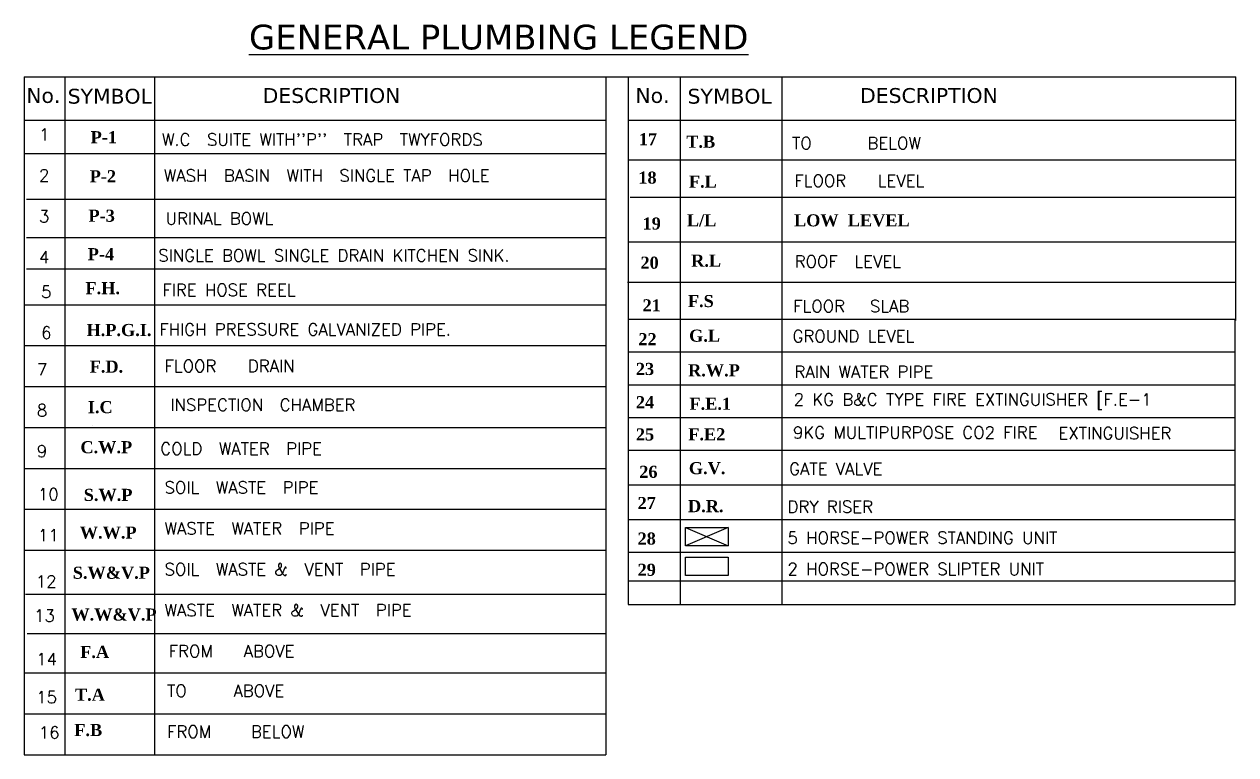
# Model space of a CAD drawing. Extents: x -2017610 to 288295, y -481381 to 250994.
# Drawn here: x -162225 to -88708, y -119094 to -74776 of the extents above; entities that cross this region are included whole.
import ezdxf

# ---------------------------------------------------------------- set-up
doc = ezdxf.new("R2010")
doc.units = 0
doc.header["$LTSCALE"] = 7
doc.header["$MEASUREMENT"] = 0
for name, color, linetype in [('LAY', 8, 'CONTINUOUS'), ('LEGEND', 7, 'CONTINUOUS'), ('TEXT3', 8, 'CONTINUOUS')]:
    doc.layers.add(name, color=color, linetype=linetype)
doc.styles.add('COMPLEX', font='COMPLEX.shx')
doc.styles.add('STYLE1', font='verdana.TTF')

msp = doc.modelspace()

# ---------------------------------------------------------------- linework, layer by layer
at = {"layer": 'LAY'}
for p, q in [((-162225.2, -77961.2), (-88708, -77961.2)), ((-162225.2, -77961.2), (-162225.2, -119093.7)), ((-159755.8, -77961.2), (-159755.8, -119093.7)), ((-154329.2, -77961.2), (-154329.2, -119093.7)), ((-126938, -77961.2), (-126938, -119093.7)), ((-125584.2, -77961.2), (-125584.2, -109982.1)), ((-122431.7, -77961.2), (-122431.7, -109982.1)), ((-116245.6, -77961.2), (-116245.6, -109982.1)), ((-88708, -92748.6), (-88708, -77961.2)), ((-162225.2, -80589), (-126938, -80589)), ((-125584.2, -80589), (-88708, -80589)), ((-162225.2, -82626), (-126938, -82626)), ((-125584.2, -82996.8), (-88740.7, -82996.8)), ((-125465, -85257.2), (-88740.7, -85257.2)), ((-162079.4, -85390.6), (-126938, -85390.6)), ((-162079.4, -87718.6), (-126938, -87718.6)), ((-125584.2, -87980.7), (-88740.7, -87980.7)), ((-162079.4, -89610.1), (-126938, -89610.1)), ((-154329.2, -89088.5), (-154329.2, -119093.7)), ((-125608.6, -90418.2), (-88740.7, -90418.2)), ((-162225.2, -91792.7), (-126938, -91792.7)), ((-159755.8, -93168.9), (-159755.8, -119093.7)), ((-125584.2, -92667.1), (-88740.7, -92667.1)), ((-88743.1, -100668.6), (-88740.7, -92667.1)), ((-162225.2, -94274.6), (-126938, -94274.6)), ((-125584.2, -94654.8), (-88741.3, -94654.8)), ((-159755.8, -95276.6), (-159755.8, -119093.7)), ((-162225.2, -96756.5), (-126938, -96756.5)), ((-125584.2, -96642.6), (-88741.9, -96642.6)), ((-88743.1, -104748.9), (-88740.7, -96747.5)), ((-162225.2, -99238.4), (-126938, -99238.4)), ((-125584.2, -98630.6), (-88741.9, -98630.6)), ((-88744, -109982.1), (-88740.7, -98855.3)), ((-125584.2, -100618.6), (-88741.9, -100618.6)), ((-162225.2, -101720.3), (-126938, -101720.3)), ((-125584.2, -102710.6), (-88742.5, -102710.6)), ((-162225.2, -104202.2), (-126938, -104202.2)), ((-125584.2, -104818.4), (-88742.5, -104818.4)), ((-162225.2, -106684.2), (-126938, -106684.2)), ((-125584.2, -106806.1), (-88743.1, -106806.1)), ((-125584.2, -108548.9), (-88743.1, -108548.9)), ((-162146.3, -109353.2), (-126938, -109353.2)), ((-125584.2, -109982.1), (-88743.1, -109982.1)), ((-162046.5, -111744.7), (-126938, -111744.7)), ((-162225.2, -114129.9), (-126938, -114129.9)), ((-162225.2, -116611.8), (-126938, -116611.8)), ((-162225.2, -119093.7), (-126938, -119093.7))]:
    msp.add_line(p, q, dxfattribs=at)
at = {"layer": 'LEGEND', "color": 1}
msp.add_line((-158107.7, -99115.9), (-158107.7, -99115.9), dxfattribs=at)
at = {"layer": 'TEXT3', "color": 5}
for p, q in [((-122094.2, -105303.9), (-119508.4, -105303.9)), ((-122094.2, -105303.9), (-119508.4, -106424)), ((-122093.3, -106424), (-122093.3, -105303.9)), ((-119508.4, -105303.9), (-122093.3, -106424)), ((-119508.4, -105303.9), (-119508.4, -106424)), ((-119508.4, -106424), (-122093.3, -106424)), ((-122094.2, -107108.3), (-119508.4, -107108.3)), ((-122093.3, -108228.3), (-122093.3, -107108.3)), ((-119508.4, -107108.3), (-119508.4, -108228.3)), ((-119508.4, -108228.3), (-122093.3, -108228.3))]:
    msp.add_line(p, q, dxfattribs=at)

# ---------------------------------------------------------------- texts
at = {"layer": 'LEGEND', "color": 5, "style": 'STYLE1'}
for s, height, p in [(' %%uGENERAL PLUMBING LEGEND', 1500, (-149242.7, -76303.6)), ('No.', 900, (-162102.8, -79549.2)), ('DESCRIPTION', 900, (-147755.2, -79549.2)), ('No.', 900, (-125135.4, -79549.2)), ('DESCRIPTION', 900, (-111503.9, -79549.2)), ('SYMBOL', 900, (-159588.5, -79593)), ('SYMBOL', 900, (-121974.5, -79593))]:
    msp.add_text(s, height=height, dxfattribs=at).set_placement(p)
at = {"layer": 'LEGEND', "color": 1, "style": 'COMPLEX'}
for s, height, p in [('1', 733.5, (-161330.5, -81830.9)), ("W.C  SUITE WITH''P''  TRAP  TWYFORDS", 733.471, (-153867.7, -82138.9)), ('TO      BELOW', 733.471, (-115632.5, -82358.1)), ('2', 733.5, (-161330.5, -84312.8)), ('WASH  BASIN  WITH  SINGLE TAP  HOLE', 733.471, (-153754.8, -84326.2)), ('FLOOR   LEVEL', 733.471, (-115492.8, -84638)), ('3', 733.5, (-161330.5, -86794.7)), ('URINAL BOWL', 733.471, (-153645.2, -86929.9)), ('4', 733.5, (-161330.5, -89276.6)), ('SINGLE BOWL SINGLE DRAIN KITCHEN SINK.', 733.471, (-154091.4, -89170.3)), ('5', 733.5, (-161202.4, -91374.8)), ('FIRE HOSE REEL', 733.471, (-153837.3, -91264.1)), ('6', 733.5, (-161202.4, -93856.7)), ('FHIGH PRESSURE GALVANIZED PIPE.', 733.471, (-154027.8, -93655.5)), ('7', 733.5, (-161458.5, -96082.8)), ('FLOOR   DRAIN', 733.471, (-153710.3, -95876.2)), ('2 KG B&C TYPE FIRE EXTINGUISHER [F.E-1', 733.471, (-115535.7, -97906)), ('INSPECTION  CHAMBER', 733.471, (-153355.3, -98230.2)), ('8', 733.5, (-161458.5, -98564.8)), ('9KG MULTIPURPOSE CO2 FIRE ', 733.471, (-115579.9, -99912.9)), ('EXTINGUISHER', 733.471, (-99468.5, -99955.7)), ('9', 733.5, (-161458.5, -101046.7)), ('COLD  WATER  PIPE', 733.471, (-153966.5, -100891.7)), ('10', 733.47, (-161392.7, -103656.5)), ('SOIL  WASTE  PIPE', 733.471, (-153710.3, -103245.7)), ('WASTE  WATER  PIPE', 733.471, (-153710.3, -105727.6)), ('11', 733.47, (-161392.7, -106138.4)), ('SOIL  WASTE &  VENT  PIPE', 733.471, (-153710.3, -108209.5)), ('12', 733.47, (-161520.8, -108952.4)), ('WASTE  WATER &  VENT  PIPE', 733.471, (-153710.3, -110691.4)), ('13', 733.47, (-161623.6, -111024)), ('FROM   ABOVE', 733.471, (-153454.2, -113173.3)), ('14', 733.47, (-161495.5, -113654)), ('15', 733.47, (-161495.5, -115968.8)), ('TO     ABOVE', 733.471, (-153557, -115577)), ('16', 733.47, (-161338.5, -118110.9)), ('FROM    BELOW', 733.471, (-153557, -118058.9))]:
    msp.add_text(s, height=height, dxfattribs=at).set_placement(p)
at = {"layer": 'LEGEND', "color": 1, "char_height": 733.471, "attachment_point": 1}
for s, insert, width in [('{\\fTimes New Roman|b1|i0|c0|p18;P-1}', (-158195.3, -81262.8), 9150.002), ('{\\fTimes New Roman|b1|i0|c0|p18;17}', (-124933.5, -81386.6), 3175.015), ('{\\fTimes New Roman|b1|i0|c0|p18;T.B}', (-122053.7, -81538.2), 5129.923), ('{\\fTimes New Roman|b1|i0|c0|p18;18}', (-124960.4, -83714.6), 2242.093), ('{\\fTimes New Roman|b1|i0|c0|p18;F.L}', (-121892.1, -83954.7), 5331.888), ('{\\fTimes New Roman|b1|i0|c0|p18;19}', (-124704.2, -86500.8), 2241.89), ('{\\fTimes New Roman|b1|i0|c0|p18;L/L}', (-122012.7, -86303.4), 4393.222), ('{\\fTimes New Roman|b1|i0|c0|p18;20}', (-124832.3, -88875), 2241.977), ('{\\fTimes New Roman|b1|i0|c0|p18;R.L}', (-121755.2, -88751.6), 3051.597), ('{\\fTimes New Roman|b1|i0|c0|p18;21}', (-124704.2, -91461.8), 1981.682), ('{\\fTimes New Roman|b1|i0|c0|p18;F.S}', (-121953.3, -91202.9), 2214.868), ('{\\fTimes New Roman|b1|i0|c0|p18;G.L}', (-121880, -93301.6), 2215.083), ('{\\fTimes New Roman|b1|i0|c0|p18;22}', (-124960.4, -93513.9), 2241.89), ('{\\fTimes New Roman|b1|i0|c0|p18;23}', (-125110.6, -95321.6), 2242.17), ('{\\fTimes New Roman|b1|i0|c0|p18;R.W.P}', (-121941.7, -95403.3), 2214.821), ('{\\fTimes New Roman|b1|i0|c0|p18;I.C}', (-158364.7, -97637.8), 3150.66), ('{\\fTimes New Roman|b1|i0|c0|p18;24}', (-125110.6, -97340.1), 2242.2), ('{\\fTimes New Roman|b1|i0|c0|p18;F.E.1}', (-121857.9, -97434.5), 2214.8), ('{\\fTimes New Roman|b1|i0|c0|p18;25}', (-125110.6, -99293.9), 2242), ('{\\fTimes New Roman|b1|i0|c0|p18;F.E2}', (-121930.9, -99282.1), 2214.8), ('{\\fTimes New Roman|b1|i0|c0|p18;C.W.P}', (-158815, -100069.3), 3473.806), ('{\\fTimes New Roman|b1|i0|c0|p18;G.V.}', (-121894.3, -101338.3), 2215), ('{\\fTimes New Roman|b1|i0|c0|p18;26}', (-124904.4, -101560.7), 2242), ('{\\fTimes New Roman|b1|i0|c0|p18;S.W.P}', (-158612.8, -102960.7), 3069.875), ('{\\fTimes New Roman|b1|i0|c0|p18;27}', (-125007, -103456), 2242), ('{\\fTimes New Roman|b1|i0|c0|p18;D.R.}', (-121948.9, -103643.5), 2215), ('{\\fTimes New Roman|b1|i0|c0|p18;W.W.P}', (-158855.1, -105246.4), 3877.737), ('{\\fTimes New Roman|b1|i0|c0|p18;28}', (-125007, -105609.9), 2242), ('{\\fTimes New Roman|b1|i0|c0|p18;29}', (-125007, -107505.4), 2242), ('{\\fTimes New Roman|b1|i0|c0|p18;W.W&V.P}', (-159363.6, -110219.5), 4524.026), ('{\\fTimes New Roman|b1|i0|c0|p18;F.A}', (-158828.7, -112486.7), 3796.95), ('{\\fTimes New Roman|b1|i0|c0|p18;T.A}', (-159147.3, -115080.8), 4806.778), ('{\\fTimes New Roman|b1|i0|c0|p18;F.B}', (-159188.4, -117225.7), 4150.387)]:
    msp.add_mtext(s, dxfattribs=dict(at, insert=insert, width=width))
for s, insert in [('{\\fTimes New Roman|b1|i0|c0|p18;P-2}', (-158254.5, -83632.7)), ('{\\fTimes New Roman|b1|i0|c0|p18;P-3}', (-158326.9, -86024)), ('{\\fTimes New Roman|b1|i0|c0|p18;P-4}', (-158374.6, -88358.9)), ('{\\fTimes New Roman|b1|i0|c0|p18;F.H.}', (-158507.9, -90420.5)), ('{\\fTimes New Roman|b1|i0|c0|p18;H.P.G.I.}', (-158444.4, -92958.4)), ('{\\fTimes New Roman|b1|i0|c0|p18;F.D.}', (-158253.9, -95179.1)), ('{\\fTimes New Roman|b1|i0|c0|p18;S.W&V.P}', (-159277.9, -107683.6))]:
    msp.add_mtext(s, dxfattribs=dict(at, insert=insert))
at = {"layer": 'LEGEND', "color": 1, "attachment_point": 1, "style": 'COMPLEX'}
for s, insert, char_height, width in [('{\\fTimes New Roman|b1|i0|c0|p18;LOW  LEVEL}', (-115514.1, -86305.6), 733.471, 23997.609), ('ROOF  LEVEL', (-115467.2, -88806), 733.471, 23997.609), ('FLOOR   SLAB', (-115560.4, -91513.3), 733.471, 24994.628), ('GROUND LEVEL', (-115601.3, -93337.8), 733.471, 24994.254), ('RAIN WATER PIPE', (-115485.4, -95497.6), 733.471, 24994.778), ('GATE VALVE', (-115807.5, -101374.5), 733.47, 24994), ('DRY RISER', (-115910.1, -103679.7), 733.47, 24994), ('5 HORSE-POWER STANDING UNIT', (-115910.1, -105565), 733.471, 24994), ('2 HORSE-POWER SLIPTER UNIT', (-115910.1, -107460.4), 733.471, 24994)]:
    msp.add_mtext(s, dxfattribs=dict(at, insert=insert, char_height=char_height, width=width))

doc.saveas('drawing.dxf')
